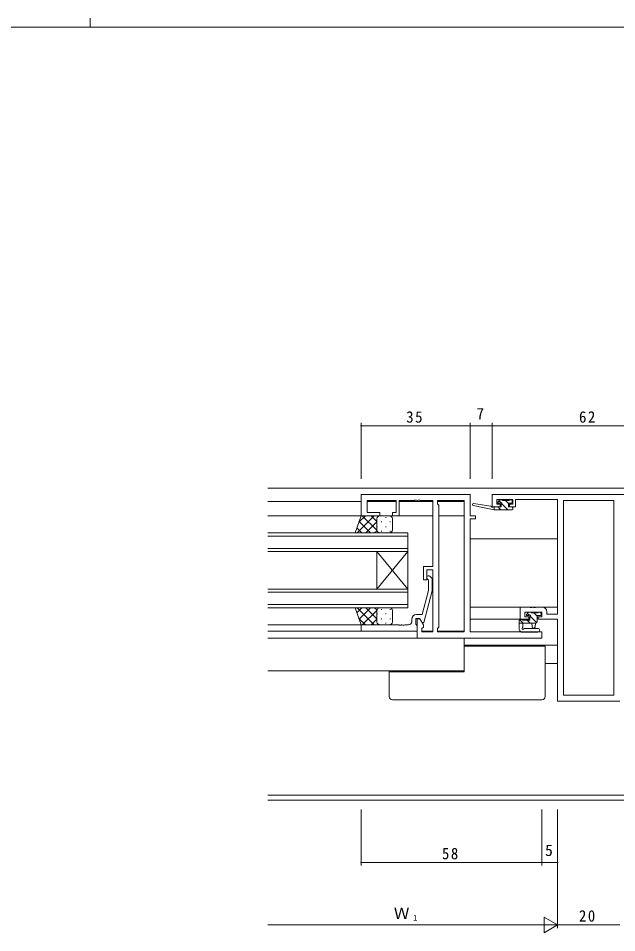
# Model space of a CAD drawing. Units: millimetres on the paper. Extents: x -420 to 373, y -297 to 267.
# Drawn here: x -55.7 to 136.3, y -26 to 267.2 of the extents above; entities that cross this region are included whole.
import ezdxf
from ezdxf.enums import TextEntityAlignment as Align

# ---------------------------------------------------------------- set-up
doc = ezdxf.new("R2010")
doc.units = ezdxf.units.MM
for name, color, linetype, lineweight in [('0-1_YKK_ZWAK', 7, 'Continuous', 9), ('0-3_YKK_11', 7, 'Continuous', 9), ('0-4_YKK_12', 2, 'Continuous', 9), ('0-5_YKK_13', 4, 'Continuous', 9), ('0-6_YKK_D', 6, 'Continuous', 9)]:
    doc.layers.add(name, color=color, linetype=linetype, lineweight=lineweight)
doc.styles.add('ＭＳ ゴシック', font='')
doc.styles.get('ＭＳ ゴシック').set_extended_font_data('MS Gothic')

msp = doc.modelspace()

# ---------------------------------------------------------------- linework, layer by layer
at = {"layer": '0-1_YKK_ZWAK'}
for p, q in [((-32.686, 267.2), (-32.686, 264.4)), ((352.3, 264.4), (-417.7, 264.4))]:
    msp.add_line(p, q, dxfattribs=at)
at = {"layer": '0-3_YKK_11'}
for p, q in [((54.3, 107.685), (54.3, 114.485)), ((54.3, 114.485), (89.3, 114.485)), ((89.3, 114.485), (89.3, 107.685)), ((96.3, 110.585), (96.3, 114.485)), ((96.3, 114.485), (158.3, 114.485)), ((56.23, 112.555), (56.23, 108.685)), ((65.5, 112.555), (56.23, 112.555)), ((65.5, 108.685), (65.5, 112.555)), ((66.5, 112.555), (66.5, 107.685)), ((77.3, 112.555), (73.258, 112.555)), ((77.3, 91.385), (77.3, 112.555)), ((78.8, 112.555), (87.37, 112.555)), ((78.8, 111.485), (78.8, 112.555)), ((79.23, 111.055), (78.8, 111.485)), ((87.37, 112.555), (87.37, 70.415)), ((87.37, 112.555), (87.37, 70.415)), ((103, 112.855), (97.8, 112.855)), ((97.8, 112.855), (97.8, 111.385)), ((103, 111.385), (103, 112.855)), ((117.3, 112.855), (103.8, 112.855)), ((103.8, 112.855), (103.8, 110.585)), ((117.3, 76.115), (117.3, 112.855)), ((135.37, 112.555), (119.23, 112.555)), ((119.23, 112.555), (119.23, 50.115)), ((119.23, 112.555), (119.23, 50.115)), ((135.37, 50.115), (135.37, 112.555)), ((56.23, 108.685), (60.3, 108.685)), ((60.3, 108.685), (60.3, 107.685)), ((79.23, 71.915), (79.23, 111.055)), ((60.3, 107.685), (54.3, 107.685)), ((89.3, 107.685), (91, 107.685)), ((91, 106.685), (89.3, 106.685)), ((89.3, 106.685), (89.3, 70.415)), ((91, 107.685), (91, 106.685)), ((74.3, 87.185), (74.3, 91.385)), ((74.3, 91.385), (77.3, 91.385)), ((76.324, 88.311), (77.1, 87.535)), ((77.3, 70.415), (77.3, 90.385)), ((75.3, 87.185), (74.3, 87.185)), ((75.9, 87.038), (75.476, 87.462)), ((75.9, 83.748), (75.9, 87.038)), ((77.1, 87.535), (77.1, 83.59)), ((73.82, 75.987), (75.9, 83.748)), ((77.1, 83.59), (74.393, 73.487)), ((105.3, 74.485), (105.3, 78.385)), ((105.3, 78.385), (108.342, 78.385)), ((106.8, 76.755), (106.8, 75.285)), ((112.27, 76.755), (106.8, 76.755)), ((110.258, 78.385), (112.4, 78.385)), ((112.27, 75.285), (112.27, 76.755)), ((70.5, 73.687), (70.5, 74.487)), ((72, 75.987), (73.82, 75.987)), ((72.3, 74.685), (73.1, 74.685)), ((72.3, 68.485), (72.3, 74.685)), ((73.1, 74.685), (74.23, 72.728)), ((74.393, 73.487), (73.793, 73.487)), ((108.1, 74.485), (105.3, 74.485)), ((106.8, 75.285), (108.1, 75.285)), ((108.1, 75.285), (108.1, 74.485)), ((111.1, 74.485), (111.1, 75.285)), ((111.1, 75.285), (112.27, 75.285)), ((117.3, 74.485), (111.1, 74.485)), ((117.3, 48.185), (117.3, 74.485)), ((54.3, 70.687), (54.3, 72.687)), ((54.3, 72.687), (66.342, 72.687)), ((72.3, 70.687), (54.3, 70.687)), ((74.23, 71.915), (73.8, 71.485)), ((73.8, 71.485), (73.8, 70.415)), ((73.8, 70.415), (77.3, 70.415)), ((74.23, 72.728), (74.23, 71.915)), ((87.37, 70.415), (78.8, 70.415)), ((89.3, 70.415), (112.3, 70.415)), ((112.3, 70.415), (112.3, 68.485)), ((112.3, 68.485), (72.3, 68.485)), ((119.23, 50.115), (135.37, 50.115)), ((137.3, 48.185), (117.3, 48.185))]:
    msp.add_line(p, q, dxfattribs=at)
for points in [[(73.258, 112.555), (73.075, 112.675), (72.525, 112.675), (72.342, 112.555), (72.258, 112.555), (72.075, 112.675), (71.525, 112.675), (71.342, 112.555), (66.5, 112.555)], [(66.5, 107.685), (64.3, 107.685), (64.3, 108.685), (65.5, 108.685)], [(97.8, 111.385), (98.9, 111.385), (98.9, 110.585), (96.3, 110.585)], [(103.8, 110.585), (101.9, 110.585), (101.9, 111.385), (103, 111.385)], [(77.3, 90.385), (75.3, 90.385), (75.3, 87.185)], [(108.342, 78.385), (108.525, 78.265), (109.075, 78.265), (109.258, 78.385), (109.342, 78.385), (109.525, 78.265), (110.075, 78.265), (110.258, 78.385)], [(113.9, 76.885), (113.9, 76.115), (117.3, 76.115)], [(73.793, 73.487), (73.1, 74.687), (71.8, 74.687), (71.8, 72.887), (72, 72.687), (72.3, 72.387), (72.3, 70.687)], [(66.342, 72.687), (66.525, 72.567), (67.075, 72.567), (67.258, 72.687), (67.342, 72.687), (67.525, 72.567), (68.075, 72.567), (68.258, 72.687), (69.5, 72.687)], [(78.8, 70.415), (78.8, 71.485), (79.23, 71.915)]]:
    msp.add_lwpolyline(points, dxfattribs=at)
for centre, radius, start, end in [((75.9, 87.887), 0.6, 44.99998, 225), ((112.4, 76.885), 1.5, 0, 89.99998), ((69.5, 73.687), 1, 270, 359.99998), ((72, 74.487), 1.5, 90, 179.99998)]:
    msp.add_arc(centre, radius, start, end, dxfattribs=at)
at = {"layer": '0-4_YKK_12'}
for p, q in [((24.3, 116.485), (230.3, 116.485)), ((54.3, 112.285), (24.3, 112.285)), ((65.498, 112.285), (56.232, 112.285)), ((77.299, 112.285), (66.502, 112.285)), ((87.368, 112.285), (78.802, 112.285)), ((77.3, 107.685), (24.3, 107.685)), ((87.37, 107.685), (79.23, 107.685)), ((24.3, 102.185), (69.3, 102.185)), ((69.3, 101.185), (24.3, 101.185)), ((69.3, 102.185), (69.3, 96.185)), ((117.3, 100.285), (89.3, 100.285)), ((24.3, 97.185), (69.3, 97.185)), ((69.3, 96.185), (24.3, 96.185)), ((59.3, 84.185), (59.3, 96.185)), ((69.3, 84.185), (59.3, 96.185)), ((69.3, 96.185), (59.3, 84.185)), ((69.3, 84.185), (69.3, 96.185)), ((24.3, 84.185), (69.3, 84.185)), ((69.3, 83.185), (24.3, 83.185)), ((69.3, 84.185), (69.3, 78.185)), ((24.3, 79.185), (69.3, 79.185)), ((69.3, 78.185), (24.3, 78.185)), ((117.3, 78.385), (89.3, 78.385)), ((105.6, 74.485), (89.3, 74.485)), ((54.6, 72.685), (24.3, 72.685)), ((72.3, 70.685), (24.3, 70.685)), ((77.299, 70.685), (73.802, 70.685)), ((87.368, 70.685), (78.802, 70.685)), ((72.6, 68.485), (24.3, 68.485)), ((87.37, 68.485), (87.37, 57.985)), ((117.3, 66.185), (87.37, 66.185)), ((117.3, 60.306), (113.3, 60.306)), ((87.37, 57.985), (24.3, 57.985)), ((24.3, 18.115), (230.3, 18.115)), ((24.3, 16.485), (230.3, 16.485))]:
    msp.add_line(p, q, dxfattribs=at)
at = {"layer": '0-5_YKK_13'}
for p, q in [((95.888, 110.759), (90.346, 111.582)), ((98.688, 112.697), (98.188, 112.197)), ((98.4, 111.685), (98.739, 111.685)), ((98.467, 112.477), (99.055, 111.889)), ((99.5, 112.785), (98.9, 112.785)), ((99.404, 111.54), (101.359, 109.585)), ((101.7, 112.585), (99.7, 112.585)), ((100.604, 112.585), (101.6, 111.589)), ((101.6, 111.685), (102.4, 111.685)), ((101.6, 110.585), (101.6, 111.685)), ((102.4, 112.785), (101.9, 112.785)), ((102.7, 111.985), (102.7, 112.485)), ((97.002, 109.585), (90.241, 110.992)), ((97.002, 110.585), (96.915, 110.599)), ((97.002, 109.585), (97.002, 110.585)), ((99.2, 110.585), (97.002, 110.585)), ((102.7, 109.585), (97.002, 109.585)), ((98.114, 110.585), (99.114, 109.585)), ((99.2, 111.224), (99.2, 110.585)), ((102.7, 110.585), (101.6, 110.585)), ((102.604, 110.585), (103, 110.189)), ((103, 109.885), (103, 110.285)), ((52.336, 102.185), (54.3, 107.685)), ((52.952, 102.185), (58.452, 107.685)), ((53.564, 105.625), (55.624, 107.685)), ((53.645, 105.852), (57.313, 102.185)), ((54.3, 107.685), (60.3, 107.685)), ((54.641, 107.685), (59.3, 103.026)), ((55.781, 102.185), (59.3, 105.704)), ((57.47, 107.685), (59.3, 105.854)), ((59.3, 106.685), (59.3, 103.185)), ((59.39, 107.099), (59.39, 107.065)), ((63.3, 107.685), (60.3, 107.685)), ((60.805, 105.85), (60.805, 105.65)), ((62.22, 107.265), (62.22, 107.065)), ((63.635, 105.85), (63.635, 105.65)), ((64.3, 103.184), (64.3, 106.685)), ((52.901, 103.768), (54.484, 102.185)), ((58.609, 102.185), (59.3, 102.875)), ((59.39, 104.235), (59.39, 104.035)), ((60.805, 102.82), (60.805, 102.62)), ((62.22, 104.235), (62.22, 104.035)), ((63.635, 102.82), (63.635, 102.62)), ((60.3, 102.185), (52.336, 102.185)), ((60.3, 102.185), (63.3, 102.185)), ((52.336, 78.185), (54.3, 72.685)), ((60.3, 78.185), (52.336, 78.185)), ((52.901, 76.602), (54.484, 78.185)), ((52.953, 78.185), (58.452, 72.685)), ((53.645, 74.518), (57.313, 78.185)), ((54.641, 72.685), (59.3, 77.344)), ((55.781, 78.185), (59.3, 74.666)), ((58.609, 78.185), (59.3, 77.494)), ((59.3, 73.685), (59.3, 77.185)), ((59.39, 76.135), (59.39, 76.335)), ((60.3, 78.185), (63.3, 78.185)), ((60.805, 77.55), (60.805, 77.75)), ((62.22, 76.135), (62.22, 76.335)), ((63.635, 77.55), (63.635, 77.75)), ((64.3, 77.186), (64.3, 73.685)), ((107.888, 76.667), (107.388, 76.167)), ((107.612, 76.391), (108.199, 75.804)), ((108.7, 76.755), (108.1, 76.755)), ((111, 76.555), (108.9, 76.555)), ((109.693, 76.555), (110.8, 75.448)), ((111.7, 76.755), (111.2, 76.755)), ((111.741, 76.752), (111.997, 76.496)), ((112, 75.955), (112, 76.455)), ((53.564, 74.744), (55.624, 72.685)), ((57.47, 72.685), (59.3, 74.515)), ((59.39, 73.27), (59.39, 73.305)), ((60.805, 74.52), (60.805, 74.72)), ((62.22, 73.105), (62.22, 73.305)), ((63.635, 74.52), (63.635, 74.72)), ((105, 74.155), (105, 71.192)), ((105.119, 74.394), (106.258, 73.255)), ((105.9, 74.455), (105.3, 74.455)), ((108.4, 74.255), (106.1, 74.255)), ((107.503, 74.255), (108.503, 73.255)), ((107.6, 75.655), (107.939, 75.655)), ((108.4, 75.194), (108.4, 74.255)), ((108.549, 75.454), (110.627, 73.377)), ((110.8, 75.655), (111.7, 75.655)), ((110.8, 73.755), (110.8, 75.655)), ((54.3, 72.685), (60.3, 72.685)), ((63.3, 72.685), (60.3, 72.685)), ((105, 73.255), (110.3, 73.255)), ((105.615, 70.453), (105.184, 70.805)), ((105.805, 70.385), (110.984, 70.385)), ((106.2, 72.075), (106.2, 73.255)), ((106.736, 71.585), (110.984, 71.585)), ((109, 73.255), (109.102, 72.111)), ((110.2, 73.255), (110.098, 72.111)), ((112.3, 65.885), (87.37, 65.885)), ((113.3, 65.885), (112.3, 65.885)), ((113.3, 49.685), (113.3, 65.885)), ((63.3, 57.585), (63.3, 57.985)), ((64.3, 57.585), (63.3, 57.585)), ((63.3, 57.585), (63.3, 49.685)), ((87.3, 57.585), (64.3, 57.585)), ((87.3, 57.985), (87.3, 57.585)), ((64.3, 48.685), (112.3, 48.685))]:
    msp.add_line(p, q, dxfattribs=at)
msp.add_lwpolyline([(87.203, 57.585), (87.179, 57.686), (87.155, 57.985)], dxfattribs=at)
for centre, radius, start, end in [((90.302, 111.285), 0.3, 81.55064, 258.25018), ((98.4, 111.985), 0.3, 135, 270), ((98.9, 112.485), 0.3, 90, 135), ((98.739, 111.985), 0.3, 270, 326.94426), ((99.2, 111.685), 0.25, 303.05573, 146.94426), ((99.5, 111.224), 0.3, 123.05573, 180), ((99.5, 112.585), 0.2, 0, 90), ((101.9, 112.585), 0.2, 90, 180), ((102.4, 112.485), 0.3, 0, 90), ((102.4, 111.985), 0.3, 270, 0), ((95.844, 110.462), 0.3, 21.55064, 81.55064), ((96.402, 110.682), 0.3, 201.55064, 320.80246), ((96.867, 110.303), 0.3, 80.80246, 140.80246), ((102.7, 110.285), 0.3, 0, 90), ((102.7, 109.885), 0.3, 270, 0), ((60.3, 106.685), 1, 90.00009, 180.00009), ((63.3, 106.685), 1, 0.00009, 90.00009), ((60.3, 103.185), 1, 180.00009, 270.00009), ((63.3, 103.185), 1, 270.00009, 0.00009), ((60.3, 77.185), 1, 89.99976, 179.99976), ((63.3, 77.185), 1, 359.99976, 89.99976), ((108.1, 76.455), 0.3, 90, 135), ((108.7, 76.555), 0.2, 0, 90), ((111.2, 76.555), 0.2, 90, 180), ((111.7, 76.455), 0.3, 0, 90), ((60.3, 73.685), 1, 179.99976, 269.99976), ((63.3, 73.685), 1, 269.99976, 359.99976), ((105.3, 74.155), 0.3, 90, 180), ((105.9, 74.255), 0.2, 0, 90), ((107.6, 75.955), 0.3, 135, 270), ((107.939, 75.955), 0.3, 270, 326.94426), ((108.4, 75.655), 0.25, 303.05573, 146.94426), ((108.7, 75.194), 0.3, 123.05573, 180), ((110.3, 73.755), 0.5, 270, 0), ((111.7, 75.955), 0.3, 270, 0), ((105.5, 71.192), 0.5, 180, 230.76546), ((105.805, 70.685), 0.3, 230.76546, 269.99998), ((106.2, 71.555), 0.3, 120, 333.2563), ((105.9, 72.075), 0.3, 300, 0), ((106.736, 71.285), 0.3, 89.99998, 153.2563), ((109.6, 72.155), 0.5, 185.09206, 354.90793), ((110.984, 70.985), 0.6, 269.99998, 89.99998), ((64.3, 49.685), 1, 179.99998, 269.99998), ((112.3, 49.685), 1, 269.99998, 359.99998)]:
    msp.add_arc(centre, radius, start, end, dxfattribs=at)
at = {"layer": '0-6_YKK_D'}
for p, q in [((54.3, 119.485), (54.3, 137.485)), ((54.3, 136.485), (89.3, 136.485)), ((89.3, 119.485), (89.3, 137.485)), ((89.3, 119.485), (89.3, 137.485)), ((96.3, 119.485), (96.3, 137.485)), ((96.3, 119.485), (96.3, 137.485)), ((54.3, 13.485), (54.3, -4.515)), ((112.3, 13.485), (112.3, -4.515)), ((112.3, 13.485), (112.3, -4.515)), ((117.3, 13.485), (117.3, -4.515)), ((117.3, 13.485), (117.3, -24.515)), ((117.3, 13.485), (117.3, -24.515)), ((112.3, -3.515), (54.3, -3.515)), ((112.3, -3.515), (117.3, -3.515)), ((117.3, -23.515), (112.97, -21.015)), ((112.97, -21.015), (112.97, -26.015)), ((112.3, -23.515), (24.3, -23.515)), ((117.3, -23.515), (108.64, -23.515)), ((117.3, -23.515), (112.97, -26.015)), ((117.3, -23.515), (137.3, -23.515))]:
    msp.add_line(p, q, dxfattribs=at)
msp.add_lwpolyline([(89.3, 136.485), (96.3, 136.485), (158.3, 136.485)], dxfattribs=at)
for centre, start, end in [((54.3, 136.485), 0, 180), ((54.3, 136.485), 180, 0), ((89.3, 136.485), 0, 180), ((89.3, 136.485), 0, 180), ((89.3, 136.485), 180, 0), ((89.3, 136.485), 180, 0), ((96.3, 136.485), 0, 180), ((96.3, 136.485), 0, 180), ((96.3, 136.485), 180, 0), ((96.3, 136.485), 180, 0), ((54.3, -3.515), 0, 180), ((54.3, -3.515), 180, 0), ((112.3, -3.515), 0, 180), ((112.3, -3.515), 0, 180), ((112.3, -3.515), 180, 0), ((112.3, -3.515), 180, 0), ((117.3, -3.515), 0, 180), ((117.3, -3.515), 180, 0)]:
    msp.add_arc(centre, 0.106, start, end, dxfattribs=at)

# ---------------------------------------------------------------- texts
at = {"layer": '0-6_YKK_D', "color": 3, "style": 'ＭＳ ゴシック'}
for s, p in [('7', (91.253, 137.485)), ('5', (113.289, -2.515)), ('Ｗ', (64.767, -22.715))]:
    msp.add_text(s, height=3.666, dxfattribs=at).set_placement(p, align=Align.BOTTOM_LEFT)
at = {"layer": '0-6_YKK_D', "color": 4, "style": 'ＭＳ ゴシック'}
msp.add_text('1', height=1.833, dxfattribs=at).set_placement((71.005, -22.715), align=Align.BOTTOM_LEFT)
at = {"layer": '0-6_YKK_D', "color": 3, "char_height": 3.666, "attachment_point": 7, "style": 'ＭＳ ゴシック'}
for s, insert in [('\\T1.21;\\W0.95;35', (68.73, 137.485)), ('\\T1.21;\\W0.95;62', (124.181, 137.485)), ('\\T1.21;\\W0.95;58', (80.206, -2.515)), ('\\T1.21;\\W0.95;20', (124.157, -22.515))]:
    msp.add_mtext(s, dxfattribs=dict(at, insert=insert))

doc.saveas('drawing.dxf')
